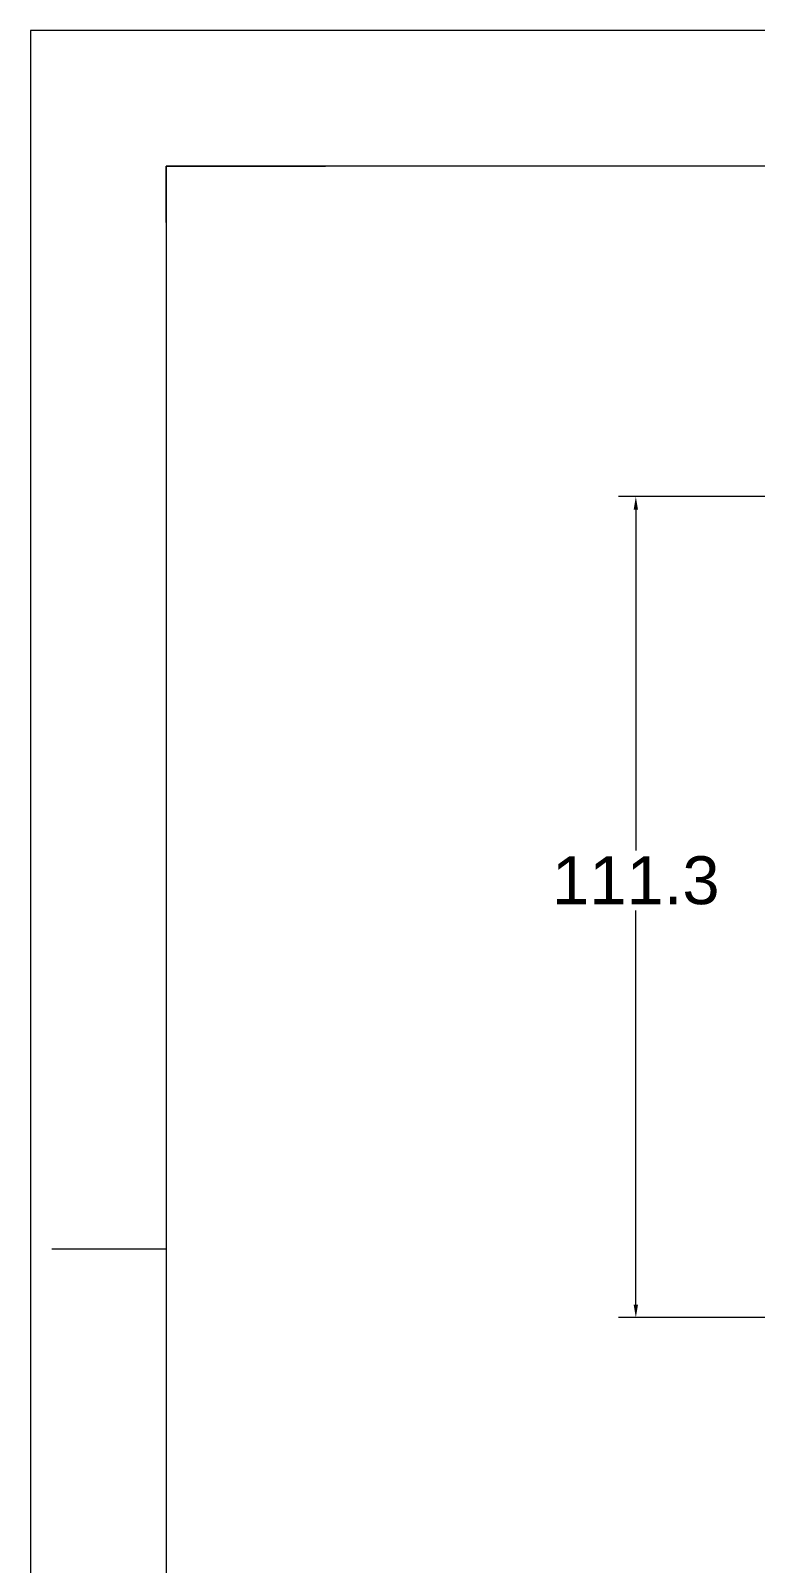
# Model space of a CAD drawing. Header units: inches. Extents: x 0 to 22015, y 0 to 16774.
# Drawn here: x 0 to 2494, y 11498 to 16774 of the extents above; entities that cross this region are included whole.
import ezdxf
from ezdxf.enums import TextEntityAlignment as Align

# ---------------------------------------------------------------- set-up
doc = ezdxf.new("R2010")
doc.units = ezdxf.units.IN
doc.header["$MEASUREMENT"] = 0
doc.layers.get('Defpoints').update_dxf_attribs({"lineweight": 5})
doc.layers.add('Title Block', color=7, linetype='Continuous', lineweight=5)
doc.styles.add('ACANSTS', font='romans.shx', dxfattribs={"height": 1})
doc.styles.add('Roman', font='arial.ttf')
doc.styles.get("Standard").update_dxf_attribs({"font": 'arial.ttf'})
doc.dimstyles.new('ISO-25', dxfattribs={"dimscale": 30, "dimtxt": 1.5, "dimasz": 1.5, "dimexe": 2, "dimexo": 2, "dimtad": 1, "dimtih": 1, "dimtoh": 1, "dimdec": 1, "dimlfac": 0.03937, "dimdsep": 46, "dimtxsty": 'Standard', "dimcen": 2.5, "dimclrd": 7, "dimclre": 7, "dimclrt": 7, "dimadec": 0, "dimazin": 0, "dimtfac": 1, "dimtdec": 1, "dimtmove": 0, "dimatfit": 3, "dimfxl": 1, "dimlwd": 5, "dimlwe": 5, "dimarcsym": 0})

# ---------------------------------------------------------------- blocks, each defined once
blk = doc.blocks.new('*D39')
at = {"color": 7, "linetype": 'Continuous', "lineweight": 5, "transparency": 16777216}
for p, q in [((3352.3, 15169.5), (2023, 15169.5)), ((2083, 15124.5), (2083, 13951.1)), ((2083, 12388.5), (2083, 13745)), ((3060.9, 12343.5), (2023, 12343.5))]:
    blk.add_line(p, q, dxfattribs=at)
at = {"color": 7, "transparency": 16777216}
for points in [[(2075.5, 15124.5), (2090.5, 15124.5), (2083, 15169.5)], [(2075.5, 12388.5), (2090.5, 12388.5), (2083, 12343.5)]]:
    blk.add_solid(points, dxfattribs=at)
at = {"layer": 'Defpoints', "color": 0, "transparency": 16777216}
for p in [(2083, 15169.5), (3412.3, 15169.5), (3120.9, 12343.5)]:
    blk.add_point(p, dxfattribs=at)
at = {"color": 7, "lineweight": 5, "transparency": 16777216, "insert": (2083, 13848), "char_height": 165, "attachment_point": 5, "style": 'Roman'}
blk.add_mtext('111.3', dxfattribs=at)
blk = doc.blocks.new('LONE STAR BLOWER TITLE BLOCK (SIZE A)')
at = {"layer": 'Title Block', "lineweight": 15}
for p, q in [((23.625, 18), (0, 18)), ((0, 18), (0, 0)), ((23.125, 17.5), (0.5, 17.5)), ((23.125, 17.5), (0.5, 17.5)), ((0.5, 17.5), (0.5, 0.5)), ((0.5, 17.2912), (0.5, 17.5)), ((0.5, 17.5), (1.0894, 17.5)), ((0.5, 17.2912), (0.5, 14.2179)), ((0.0781, 13.5), (0.5, 13.5))]:
    blk.add_line(p, q, dxfattribs=at)
at = {"layer": 'Title Block', "lineweight": 15, "style": 'ACANSTS'}
for tag, p, height in [('DRAWN_DATE', (15.8526, 2.3021), 0.135), ('DRAWN_BY', (14.7817, 2.2896), 0.135), ('DRAWING_SUBTITLE', (17.7236, 1.9768), 0.2025), ('CHECKED_BY', (14.804, 1.9438), 0.135), ('CHECK_DATE', (15.8339, 1.9487), 0.135), ('ENGINEER', (14.7979, 1.6123), 0.135), ('ENG_DATE', (15.8249, 1.6112), 0.135), ('DRAWING_SUBTITLE', (17.7211, 1.5494), 0.2025), ('MANUFACTURING', (14.7936, 1.2748), 0.135), ('MFG_DATE', (15.826, 1.2778), 0.135), ('CONTROL', (14.7936, 0.9373), 0.135), ('CONTROL_DATE', (15.826, 0.9403), 0.135), ('CAGE_CODE', (17.9275, 0.9163), 0.135), ('MODEL_FILE_NAME', (9.0607, 0.6111), 0.135), ('APPROVED_BY', (14.7823, 0.5726), 0.135), ('APPROVAL_DATE', (15.8177, 0.5698), 0.135)]:
    blk.add_attdef(tag, p, '', height=height, dxfattribs=at)
at = {"layer": 'Title Block', "lineweight": 15, "style": 'Roman', "flags": 8}
for tag, height, p in [('DWG_NUMBER', 0.2812, (19.0664, 1.1474)), ('SCALE', 0.135, (18.1035, 0.7041)), ('SHEETNUMBER', 0.135, (21.2556, 0.7041)), ('TOTA_SHEETS', 0.135, (21.8939, 0.7016))]:
    blk.add_attdef(tag, text='', height=height, dxfattribs=at).set_placement(p, align=Align.TOP_LEFT)
at = {"layer": 'Title Block', "lineweight": 15, "style": 'ACANSTS'}
blk.add_attdef('REVISION', text='', height=0.135, dxfattribs=at).set_placement((22.8495, 0.8933), align=Align.CENTER)

msp = doc.modelspace()

# ---------------------------------------------------------------- block references
at = {"xscale": 931.8648284389766, "yscale": 931.8648284389766, "zscale": 931.8648284389766}
msp.add_blockref('LONE STAR BLOWER TITLE BLOCK (SIZE A)', (0.07, 0.08), dxfattribs=at)

# ---------------------------------------------------------------- dimensions: what is measured, and where the dimension line sits
at = {"color": 7, "lineweight": 5}
dim = msp.add_linear_dim(base=(2083, 15169.47), p1=(3120.85, 12343.47), p2=(3412.32, 15169.47), angle=90, dimstyle='ISO-25', override={"dimtxt": 5.5, "dimpost": '\\X', "dimtxsty": 'Roman', "dimtmove": 1}, dxfattribs=at)
dim.commit()
dim.dimension.update_dxf_attribs({"geometry": '*D39', "text_midpoint": (2083, 13848.03), "dimtype": 160})

doc.saveas('drawing.dxf')
